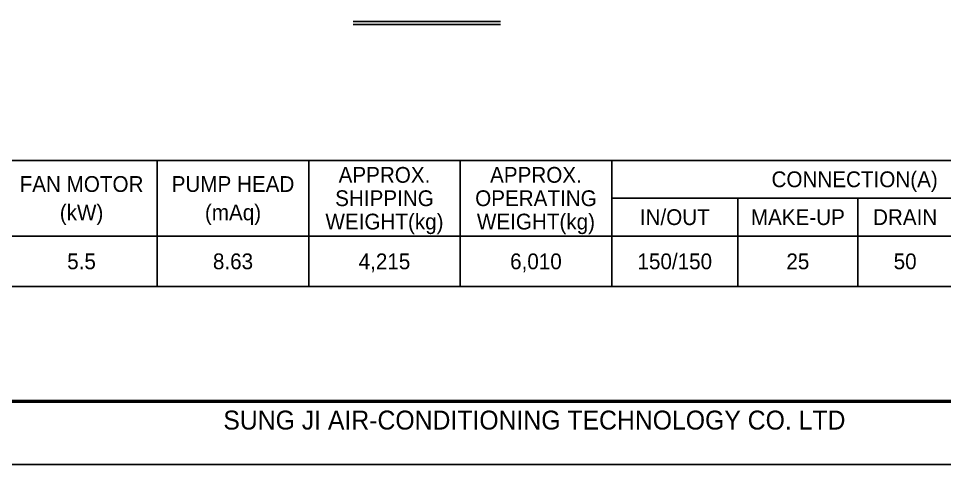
# Model space of a CAD drawing. Header units: millimetres. Extents: x 2193 to 31600, y 1908 to 22703.
# Drawn here: x 10387 to 20657, y 1908 to 6852 of the extents above; entities that cross this region are included whole.
import ezdxf
from ezdxf.enums import TextEntityAlignment as Align

# ---------------------------------------------------------------- set-up
doc = ezdxf.new("R2010")
doc.units = ezdxf.units.MM
for name, color, linetype in [('냉각탑_box', 1, 'Continuous'), ('냉각탑_form', 1, 'Continuous'), ('냉각탑_text', 3, 'Continuous')]:
    doc.layers.add(name, color=color, linetype=linetype)
doc.styles.add('돋움', font='Dotum.ttf')

# ---------------------------------------------------------------- blocks, each defined once
blk = doc.blocks.new('냉각탑form')
at = {"layer": 'Defpoints'}
blk.add_lwpolyline([(0, 297.07), (420.1, 297.07), (420.1, 0), (0, 0)], close=True, dxfattribs=at)
at = {"layer": '냉각탑_form', "const_width": 0.5}
blk.add_lwpolyline([(10, 287.07), (10, 10), (410.1, 10), (410.1, 287.07)], close=True, dxfattribs=at)
at = {"layer": '냉각탑_form', "style": '돋움'}
blk.add_text('SUNG JI AIR-CONDITIONING TECHNOLOGY CO. LTD', height=3.0007, dxfattribs=at).set_placement((149.5, 5.53))

msp = doc.modelspace()

# ---------------------------------------------------------------- linework, layer by layer
at = {"layer": '냉각탑_box'}
for p, q in [((14098, 6820.1), (15731.4, 6820.1)), ((14098, 6785.1), (15731.4, 6785.1)), ((11925.6, 5279.9), (11925.6, 3879.9)), ((11925.6, 5279.9), (11925.6, 3879.9)), ((13605.6, 5279.9), (13605.6, 3879.9)), ((13605.6, 5279.9), (13605.6, 3879.9)), ((15285.6, 5279.9), (15285.6, 3879.9)), ((15285.6, 5279.9), (15285.6, 3879.9)), ((16965.6, 5279.9), (16965.6, 3879.9)), ((16965.6, 5279.9), (16965.6, 3879.9)), ((16965.6, 4859.9), (22355.6, 4859.9)), ((16965.6, 4859.9), (22355.6, 4859.9)), ((18365.6, 4859.9), (18365.6, 3879.9)), ((18365.6, 4859.9), (18365.6, 3879.9)), ((19695.6, 4859.9), (19695.6, 3879.9)), ((19695.6, 4859.9), (19695.6, 3879.9)), ((7305.6, 4439.9), (22355.6, 4439.9)), ((7305.6, 4439.9), (22355.6, 4439.9))]:
    msp.add_line(p, q, dxfattribs=at)
msp.add_lwpolyline([(7305.6, 5279.9), (22355.6, 5279.9), (22355.6, 3879.9), (7305.6, 3879.9)], close=True, dxfattribs=at)
msp.add_lwpolyline([(7305.6, 5279.9), (22355.6, 5279.9), (22355.6, 3879.9), (7305.6, 3879.9)], close=True, dxfattribs=at)

# ---------------------------------------------------------------- block references
at = {"layer": '냉각탑_form', "xscale": 70, "yscale": 70, "zscale": 70}
msp.add_blockref('냉각탑form', (2193.2, 1907.9), dxfattribs=at)

# ---------------------------------------------------------------- texts
at = {"layer": '냉각탑_text', "style": '돋움'}
for s, p in [('APPROX.', (14445.6, 5118.9)), ('APPROX.', (14445.6, 5118.9)), ('APPROX.', (16125.6, 5118.9)), ('APPROX.', (16125.6, 5118.9)), ('CONNECTION(A)', (19660.6, 5069.9)), ('CONNECTION(A)', (19660.6, 5069.9)), ('FAN MOTOR', (11085.6, 5017.4)), ('FAN MOTOR', (11085.6, 5017.4)), ('PUMP HEAD', (12765.6, 5017.4)), ('PUMP HEAD', (12765.6, 5017.4)), ('SHIPPING', (14445.6, 4859.9)), ('SHIPPING', (14445.6, 4859.9)), ('OPERATING', (16125.6, 4859.9)), ('OPERATING', (16125.6, 4859.9)), ('(kW)', (11085.6, 4702.4)), ('(kW)', (11085.6, 4702.4)), ('(mAq)', (12765.6, 4702.4)), ('(mAq)', (12765.6, 4702.4)), ('IN/OUT', (17665.6, 4649.9)), ('IN/OUT', (17665.6, 4649.9)), ('MAKE-UP', (19030.6, 4649.9)), ('MAKE-UP', (19030.6, 4649.9)), ('DRAIN', (20220.6, 4649.9)), ('DRAIN', (20220.6, 4649.9)), ('WEIGHT(kg)', (14445.6, 4600.9)), ('WEIGHT(kg)', (14445.6, 4600.9)), ('WEIGHT(kg)', (16125.6, 4600.9)), ('WEIGHT(kg)', (16125.6, 4600.9)), ('5.5', (11085.6, 4159.9)), ('8.63', (12765.6, 4159.9)), ('4,215', (14445.6, 4159.9)), ('6,010', (16125.6, 4159.9)), ('150/150', (17665.6, 4159.9)), ('25', (19030.6, 4159.9)), ('50', (20220.6, 4159.9))]:
    msp.add_text(s, height=175, dxfattribs=at).set_placement(p, align=Align.MIDDLE_CENTER)

doc.saveas('drawing.dxf')
